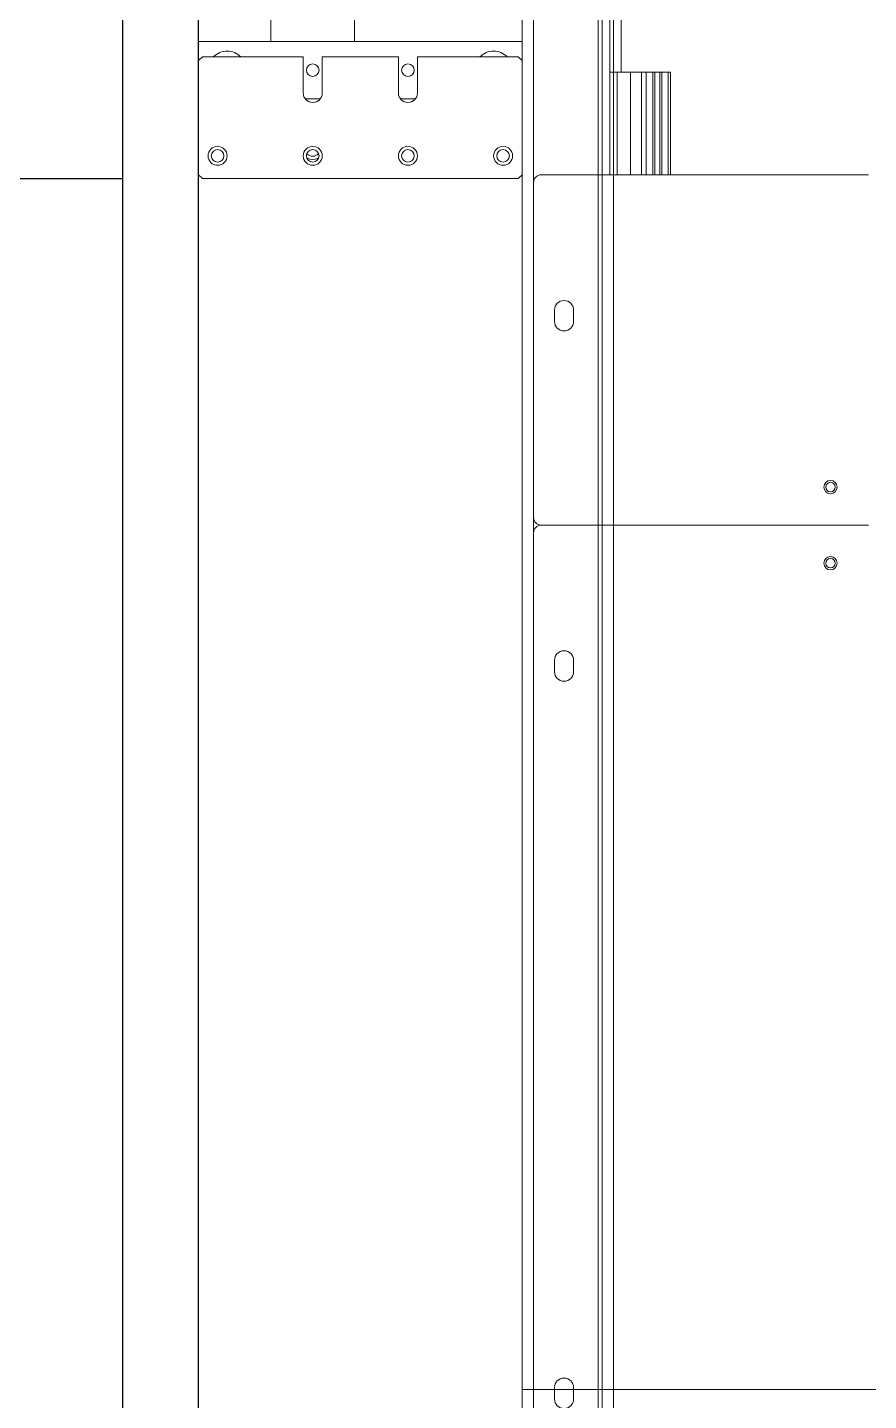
# Model space of a CAD drawing. Extents: x 500 to 100500, y -14500 to 21140.
# Drawn here: x 5989.6 to 6210.5, y -6456.9 to -6096.3 of the extents above; entities that cross this region are included whole.
import ezdxf

# ---------------------------------------------------------------- set-up
doc = ezdxf.new("R2010")
doc.units = 0
doc.linetypes.add('SLD-Solid', pattern=[0])
doc.layers.get('0').update_dxf_attribs({"linetype": 'CONTINUOUS'})
doc.layers.add('D', color=7, linetype='CONTINUOUS')
doc.layers.add('M06SMMF-001B', color=7, linetype='CONTINUOUS')
doc.layers.add('MODEL', color=7, linetype='SLD-Solid', lineweight=15)

# ---------------------------------------------------------------- blocks, each defined once
blk = doc.blocks.new('Kfasdfasd')
for p, q in [((95179.14, -104651.8), (95179.14, -105748.8)), ((94899.14, -105003.8), (95179.14, -105003.8))]:
    blk.add_line(p, q)
blk = doc.blocks.new('Kfsdfasf3ddd3')
blk.add_blockref('Kfasdfasd', (0, 0))
blk = doc.blocks.new('KA$C9e1560b4')
blk.add_blockref('Kfsdfasf3ddd3', (-94569.14, 105646.8))
blk = doc.blocks.new('KA$Cbf7906b1')
at = {"layer": 'MODEL'}
for p, q in [((111, 880.6), (111, 810.6)), ((0, 860.6), (0, 818.6)), ((19, 818.6), (19, 860.6)), ((41, 860.6), (41, 818.6)), ((108, 783.6), (108, 860.6)), ((0, 813.6), (0, 818.6)), ((85, 818.6), (0, 818.6)), ((85, 813.6), (85, 818.6)), ((1, 814.6), (0, 813.6)), ((0, 783.6), (0, 813.6)), ((27.5, 814.6), (1, 814.6)), ((27.5, 814.6), (27.5, 805.1)), ((32.5, 805.1), (32.5, 814.6)), ((52.5, 814.6), (32.5, 814.6)), ((52.5, 814.6), (52.5, 805.1)), ((57.5, 805.1), (57.5, 814.6)), ((84, 814.6), (57.5, 814.6)), ((85, 813.6), (84, 814.6)), ((85, 783.6), (85, 813.6)), ((108, 810.6), (110, 810.6)), ((110, 783.6), (110, 810.6)), ((110, 810.6), (113.45, 810.6)), ((113.45, 783.6), (113.45, 810.6)), ((113.45, 810.6), (116.38, 810.6)), ((116.38, 783.6), (116.38, 810.6)), ((116.38, 810.6), (117.6, 810.6)), ((117.6, 783.6), (117.6, 810.6)), ((117.6, 810.6), (119.32, 810.6)), ((119.32, 783.6), (119.32, 810.6)), ((119.32, 810.6), (119.83, 810.6)), ((119.83, 783.6), (119.83, 810.6)), ((119.83, 810.6), (121.16, 810.6)), ((121.16, 783.6), (121.16, 810.6)), ((121.16, 810.6), (121.69, 810.6)), ((121.69, 783.6), (121.69, 810.6)), ((121.69, 810.6), (123.39, 810.6)), ((123.39, 783.6), (123.39, 810.6)), ((123.39, 810.6), (124, 810.6)), ((124, 783.6), (124, 810.6)), ((32, 803.6), (28, 803.6)), ((57, 803.6), (53, 803.6)), ((0, 455.6), (0, 783.6)), ((0, 783.6), (1, 782.6)), ((84, 782.6), (1, 782.6)), ((84, 782.6), (85, 783.6)), ((85, 80.6), (85, 783.6)), ((90, 783.6), (105, 783.6)), ((105, 783.6), (106, 783.6)), ((105, 783.6), (105, 464.6)), ((106, 783.6), (106, 464.6)), ((106, 783.6), (109, 783.6)), ((109, 783.6), (176, 783.6)), ((109, 783.6), (109, 464.6)), ((88, 781.6), (88, 464.6)), ((93.5, 748.1), (93.5, 745.1)), ((98.5, 745.1), (98.5, 748.1)), ((85, 464.6), (188, 464.6))]:
    blk.add_line(p, q, dxfattribs=at)
for centre, radius in [((30, 811.1), 1.65), ((55, 811.1), 1.65), ((5, 788.6), 2.5), ((5, 788.6), 1.65), ((30, 788.6), 2.5), ((30, 788.6), 1.65), ((55, 788.6), 2.5), ((55, 788.6), 1.65), ((80, 788.6), 2.5), ((80, 788.6), 1.65)]:
    blk.add_circle(centre, radius, dxfattribs=at)
for centre, radius, start, end in [((7.5, 811.1), 5, 90, 135.573), ((7.5, 811.1), 5, 44.427, 90), ((77.5, 811.1), 5, 90, 135.573), ((77.5, 811.1), 5, 44.427, 90), ((30, 805.1), 2.5, 180, 0), ((55, 805.1), 2.5, 180, 0), ((30, 790.6), 2.1, 223.6627, 270), ((30, 790.6), 3, 241.3084, 298.6932), ((30, 790.6), 2.1, 270, 316.3381), ((90, 781.6), 2, 90, 180), ((96, 748.1), 2.5, 0, 180), ((96, 745.1), 2.5, 180, 0)]:
    blk.add_arc(centre, radius, start, end, dxfattribs=at)
blk = doc.blocks.new('KFASDF3')
at = {"layer": 'MODEL', "color": 6}
for p, q in [((88086.37, -124937.02), (88189.37, -124937.02)), ((88094.87, -124936.52), (88094.87, -124939.52)), ((88099.87, -124939.52), (88099.87, -124936.52)), ((88189.37, -124937.02), (88189.37, -124999.02)), ((88209.37, -124937.02), (88189.37, -124937.02)), ((88209.37, -124999.02), (88209.37, -124937.02)), ((88219.37, -124999.02), (88189.37, -124999.02)), ((88189.37, -124999.02), (88189.37, -125219.02)), ((88219.37, -125103.02), (88219.37, -124999.02)), ((88117.37, -125032.02), (88086.37, -125032.02)), ((88119.37, -125035.02), (88119.37, -125034.02)), ((88086.37, -125037.02), (88117.37, -125037.02)), ((88117.37, -125087.02), (88086.37, -125087.02)), ((88119.37, -125090.02), (88119.37, -125089.02)), ((88086.37, -125092.02), (88117.37, -125092.02)), ((88219.37, -125179.02), (88219.37, -125103.02)), ((88189.37, -125187.02), (88086.37, -125187.02)), ((88334.37, -125189.02), (88229.37, -125189.02)), ((88339.37, -125194.02), (88334.37, -125189.02)), ((88339.37, -125219.02), (88339.37, -125194.02)), ((88189.37, -125219.02), (88339.37, -125219.02))]:
    blk.add_line(p, q, dxfattribs=at)
for centre, radius in [((88133.37, -124962.02), 1.65), ((88169.37, -124962.02), 1.65), ((88199.37, -125014.02), 8), ((88199.37, -125014.02), 5), ((88199.37, -125014.02), 3.4), ((88109.37, -125028.02), 1.25), ((88133.37, -125062.02), 1.25), ((88169.37, -125062.02), 1.25), ((88199.37, -125074.02), 8), ((88199.37, -125074.02), 5), ((88199.37, -125074.02), 3.4), ((88109.37, -125096.02), 1.25), ((88199.37, -125114.02), 8), ((88199.37, -125114.02), 5), ((88199.37, -125114.02), 3.4), ((88199.37, -125154.02), 8), ((88199.37, -125154.02), 5), ((88199.37, -125154.02), 3.4), ((88133.37, -125162.02), 1.65), ((88169.37, -125162.02), 1.65), ((88224.37, -125209.02), 8), ((88254.37, -125209.02), 8), ((88284.37, -125209.02), 8), ((88314.37, -125209.02), 8), ((88224.37, -125209.02), 5), ((88254.37, -125209.02), 5), ((88284.37, -125209.02), 5), ((88314.37, -125209.02), 5), ((88224.37, -125209.02), 3.4), ((88254.37, -125209.02), 3.4), ((88284.37, -125209.02), 3.4), ((88314.37, -125209.02), 3.4)]:
    blk.add_circle(centre, radius, dxfattribs=at)
for centre, radius, start, end in [((88097.37, -124936.52), 2.5, 0, 180), ((88097.37, -124939.52), 2.5, 180, 0), ((88117.37, -125034.02), 2, 0, 90), ((88117.37, -125035.02), 2, 270, 0), ((88117.37, -125089.02), 2, 0, 90), ((88117.37, -125090.02), 2, 270, 0), ((88229.37, -125179.02), 10, 180, 270)]:
    blk.add_arc(centre, radius, start, end, dxfattribs=at)
blk = doc.blocks.new('KA$C03f0ad08')
at = {"layer": 'MODEL', "color": 4}
for p, q in [((0, 155.6), (0, 1658.6)), ((85, 155.6), (85, 1658.6)), ((88, 1289.6), (88, 768.6)), ((105, 1289.6), (105, 766.6)), ((106, 1289.6), (106, 766.6)), ((109, 1289.6), (109, 766.6)), ((88, 764.6), (88, 189.6)), ((90, 766.6), (105, 766.6)), ((105, 766.6), (105, 187.6)), ((105, 766.6), (106, 766.6)), ((106, 766.6), (106, 187.6)), ((106, 766.6), (109, 766.6)), ((109, 766.6), (109, 187.6)), ((109, 766.6), (176, 766.6)), ((93.5, 731.1), (93.5, 728.1)), ((98.5, 728.1), (98.5, 731.1))]:
    blk.add_line(p, q, dxfattribs=at)
for centre, radius in [((166, 776.6), 1.75), ((166, 776.6), 1.25), ((166, 756.6), 1.75), ((166, 756.6), 1.25)]:
    blk.add_circle(centre, radius, dxfattribs=at)
for centre, radius, start, end in [((90, 768.6), 2, 180, 270), ((90, 764.6), 2, 90, 180), ((96, 731.1), 2.5, 0, 180), ((96, 728.1), 2.5, 180, 0)]:
    blk.add_arc(centre, radius, start, end, dxfattribs=at)
at = {"layer": 'M06SMMF-001B', "color": 4}
blk.add_blockref('KFASDF3', (-88001.37, 125476.62), dxfattribs=at)

msp = doc.modelspace()

# ---------------------------------------------------------------- linework, layer by layer
at = {"layer": 'D', "color": 4, "elevation": -10.47}
msp.add_lwpolyline([(6034.5, -5309.04), (6014.5, -5309.04), (6014.5, -6847.04), (6034.5, -6847.04)], close=True, dxfattribs=at)
at = {"layer": 'D', "color": 0, "elevation": -10.47}
msp.add_lwpolyline([(6034.5, -6076.04), (6014.5, -6076.04), (6014.5, -6856.04), (6034.5, -6856.04)], close=True, dxfattribs=at)

# ---------------------------------------------------------------- block references
msp.add_blockref('KA$C9e1560b4', (5404.5, -6779.04, -86.29))
at = {"layer": 'M06SMMF-001B'}
for name, p in [('KA$C03f0ad08', (6034.5, -6993.64, -10.47)), ('KA$Cbf7906b1', (6034.5, -6918.64, -10.47))]:
    msp.add_blockref(name, p, dxfattribs=at)

doc.saveas('drawing.dxf')
